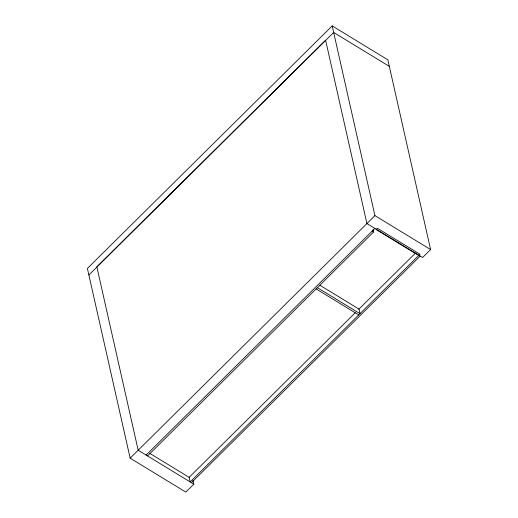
<?xml version="1.0" encoding="UTF-8"?>
<svg xmlns="http://www.w3.org/2000/svg" width="518" height="518" viewBox="0 0 518 518"><rect width="100%" height="100%" fill="white"/><g stroke="black" fill="none" stroke-linecap="round" stroke-linejoin="round"><path stroke-width="0.78" d="M193.829 484.155L138.17 450.22L96.84 266.841L325.595 40.19L366.925 223.569L422.591 257.504L430.607 249.553L387.852 59.835L332.187 25.9L87.393 268.447L130.147 458.165L185.813 492.1L193.829 484.155L192.942 480.205M88.863 274.987L333.663 32.44L389.329 66.375M130.147 458.165L374.941 215.624L332.187 25.9M146.121 455.069L374.877 228.419M147.552 455.944L373.588 231.986L373.07 229.694M355.251 312.768L189.141 477.343L190.171 481.921L419.975 254.234L377.357 228.25L376.1 229.493L418.719 255.478M358.696 309.35L415.598 252.972M191.446 482.698L420.202 256.047M374.941 215.624L430.607 249.553M372.157 231.112L373.588 231.986M319.781 285.198L358.968 309.084L359.997 313.662L317.372 287.678M316.122 288.921L358.741 314.905M149.916 453.431L189.245 477.408"/></g></svg>
